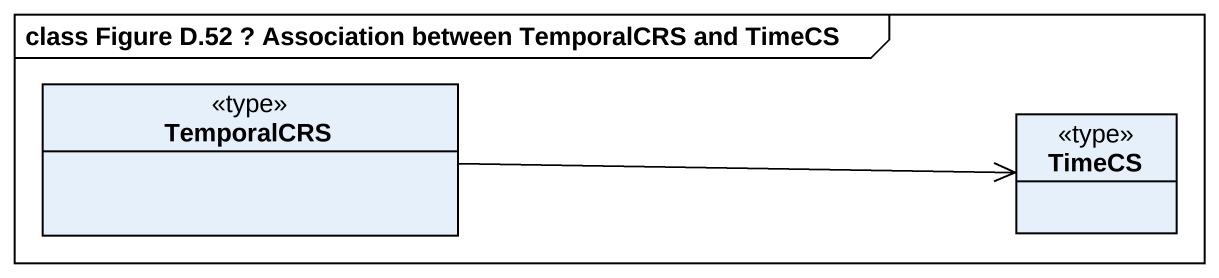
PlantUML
@startuml
mainframe class Figure D.52 ? Association between TemporalCRS and TimeCS
hide circle
hide empty members
class TemporalCRS <<type>>
class TimeCS <<type>>
TemporalCRS -right-> TimeCS
@enduml
